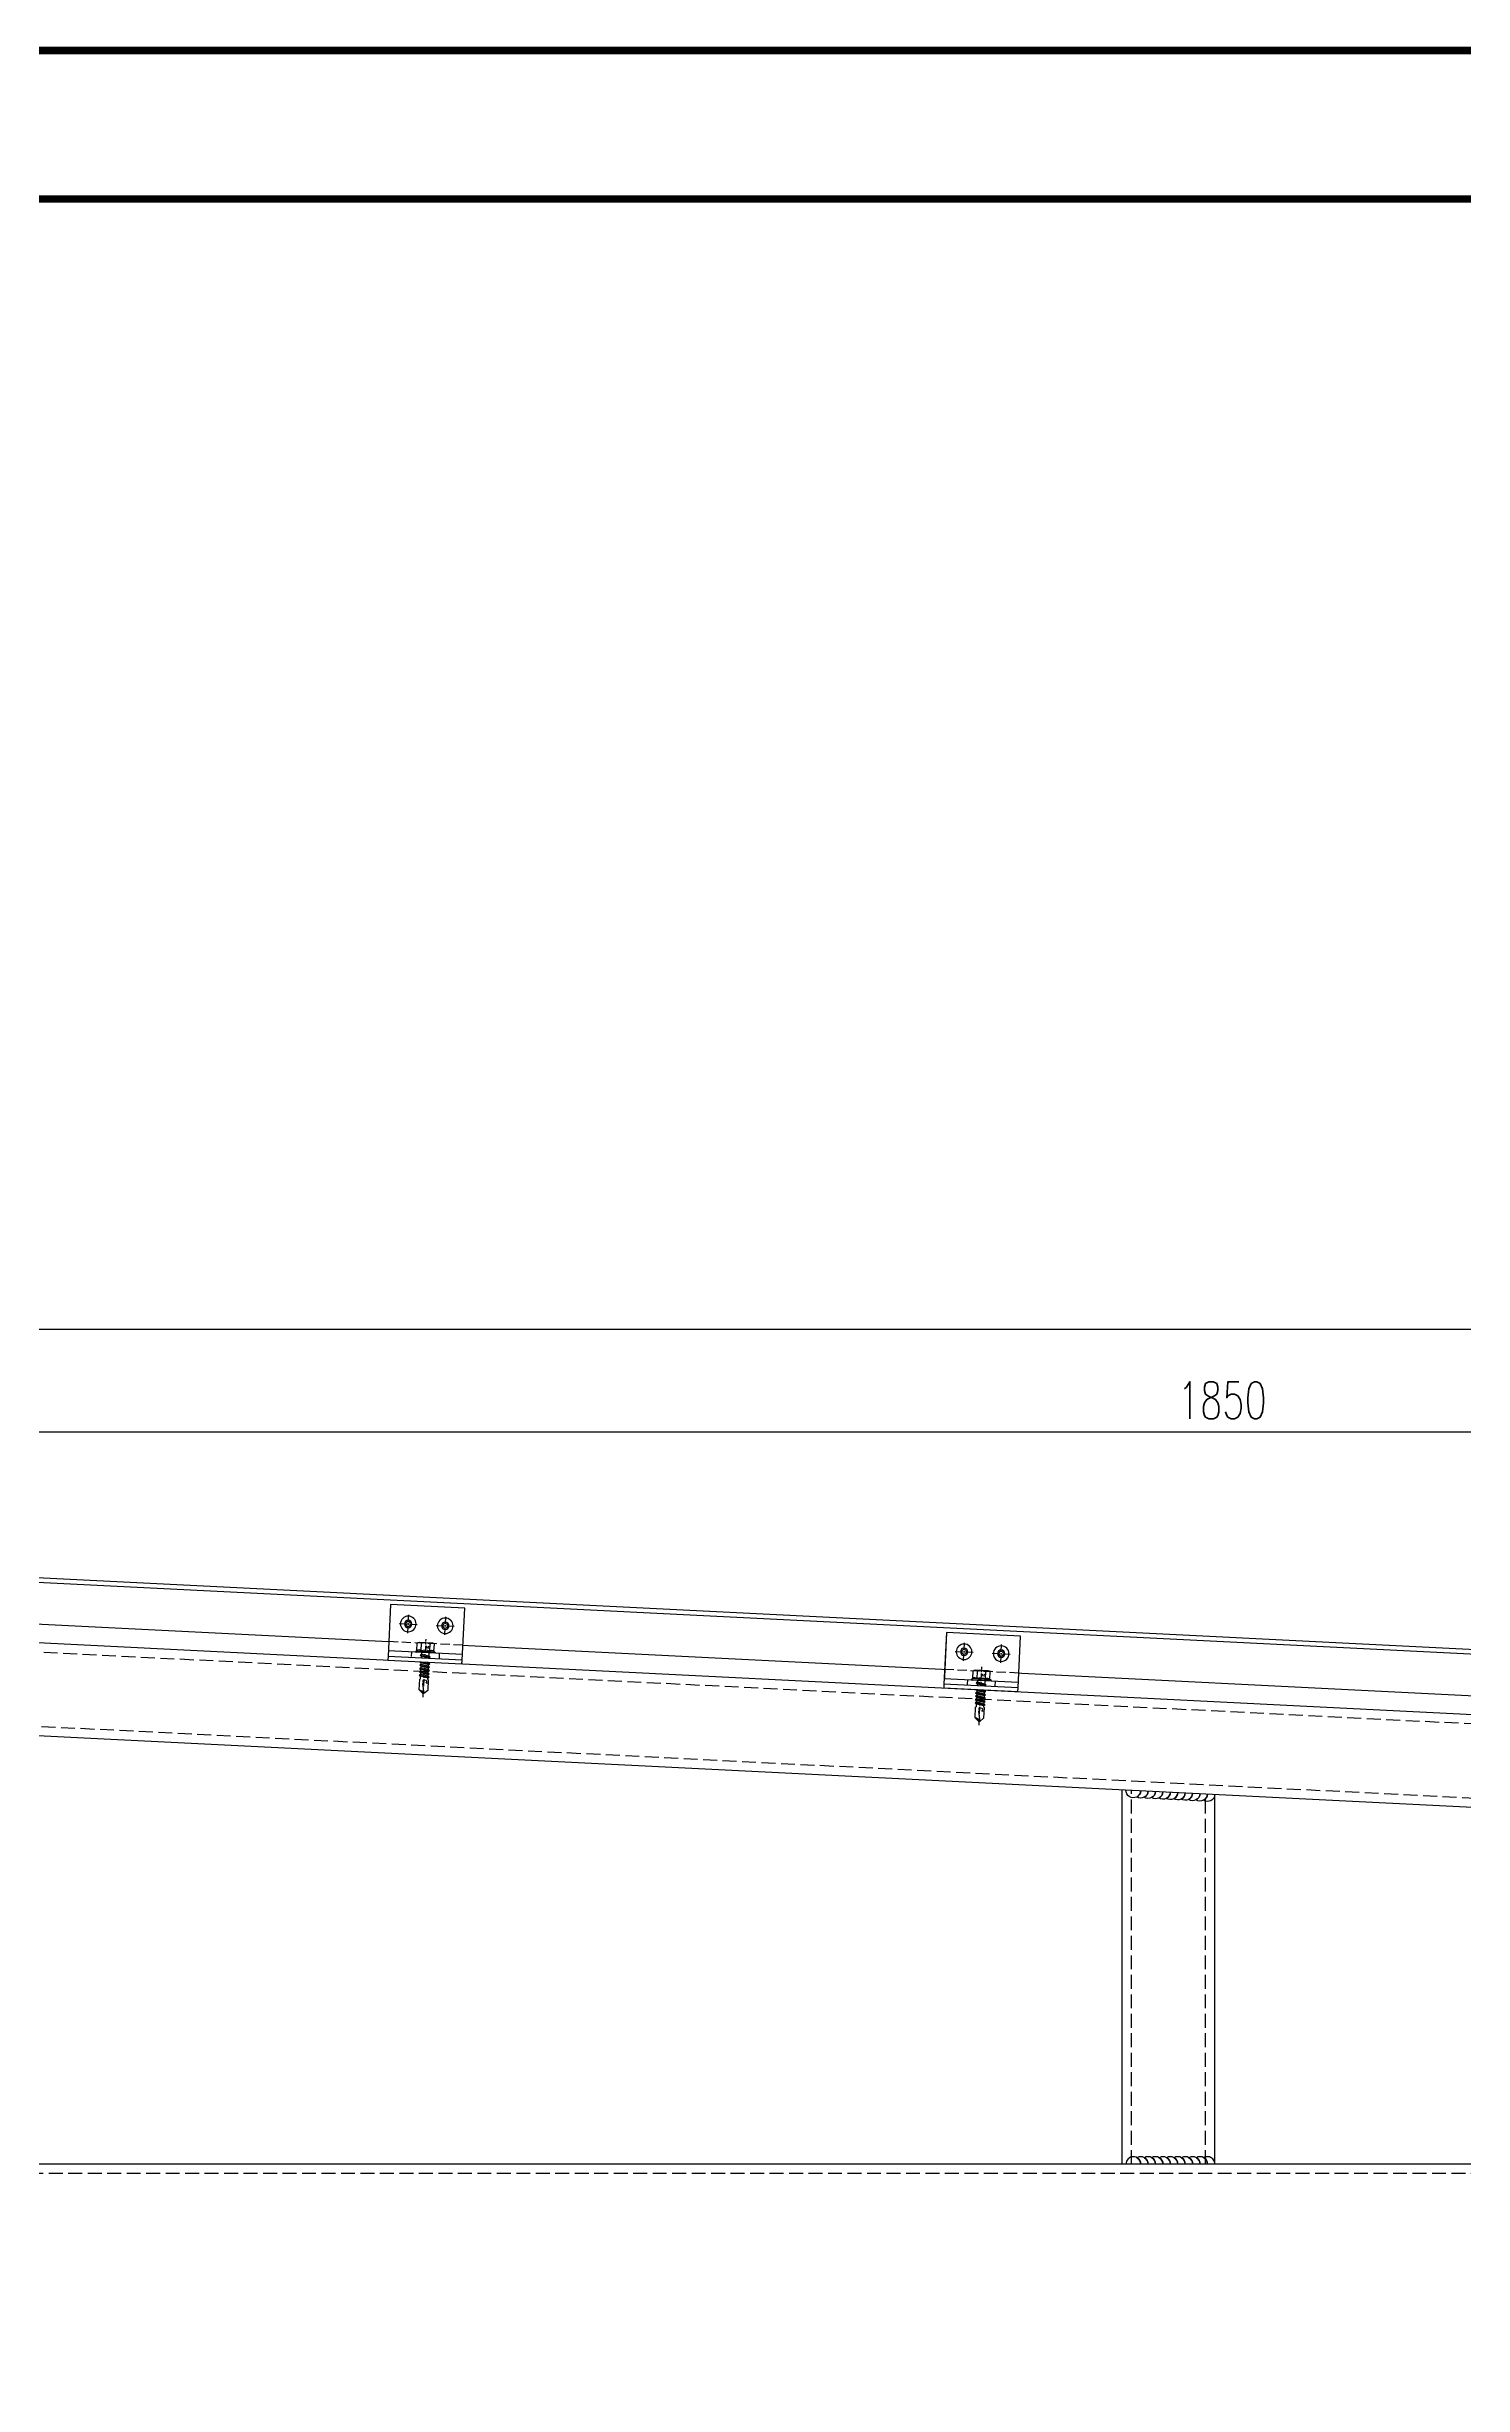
# Model space of a CAD drawing. Extents: x -202236 to 1002404, y -663931 to 1550022.
# Drawn here: x 1841 to 2605, y -355342 to -354082 of the extents above; entities that cross this region are included whole.
import ezdxf
from ezdxf.enums import TextEntityAlignment as Align
from ezdxf.xclip import XClip

# ---------------------------------------------------------------- set-up
doc = ezdxf.new("R2010")
doc.units = 0
for name, pattern in [('CENTER', [2, 1.25, -0.25, 0.25, -0.25]), ('ZN-CENTER', [2, 1.25, -0.25, 0.25, -0.25]), ('ZN-DASH', [0.35, 0.25, -0.1])]:
    doc.linetypes.add(name, pattern=pattern)
for name, color, linetype in [('!ZN1-填充-8', 8, 'Continuous'), ('!ZN3-铝板幕墙-3', 3, 'Continuous'), ('!ZN4-辅助材料-1', 1, 'Continuous'), ('!ZN4-配件-11', 11, 'Continuous'), ('!ZN5-钢材投影-40', 40, 'Continuous'), ('!ZN5-铝材投影-112', 112, 'Continuous'), ('!ZN6-虚线-8', 8, 'ZN-DASH'), ('0-cxFrame', 155, 'Continuous'), ('A-AXIS-D', 1, 'Continuous'), ('DIM', 173, 'Continuous'), ('焊缝', 8, 'Continuous')]:
    doc.layers.add(name, color=color, linetype=linetype)
doc.layers.add('0-cxText', color=131, linetype='Continuous', lineweight=25)
doc.styles.add('cx_tuming', font='simhei.ttf')
doc.styles.add('cx_tuqian1', font='')
doc.styles.add('DHTEXT-1', font='ROMANS.shx', dxfattribs={"width": 0.7, "bigfont": 'CHINESE.shx'})
doc.styles.add('黑体', font='simhei.ttf', dxfattribs={"height": 12})
doc.styles.get('cx_tuqian1').set_extended_font_data('SimSun')
doc.dimstyles.new('ZN8', dxfattribs={"dimscale": 8, "dimtxt": 2.5, "dimasz": 1.5, "dimexe": 1, "dimexo": 2, "dimgap": 0.9, "dimtad": 1, "dimdec": 0, "dimdsep": 46, "dimtxsty": 'DHTEXT-1', "dimblk": 'ARCHTICK', "dimcen": 2.5, "dimclrd": 173, "dimclre": 173, "dimclrt": 7, "dimazin": 2, "dimtfac": 1, "dimtix": 1, "dimtmove": 2, "dimatfit": 3, "dimfxl": 0, "dimarcsym": 0})

# ---------------------------------------------------------------- blocks, each defined once
blk = doc.blocks.new('*U188')
at = {"color": 0, "linetype": 'ZN-CENTER', "ltscale": 3}
blk.add_line((24, 0), (-7.3, 0), dxfattribs=at)
at = {"ltscale": 10}
for p, q in [((-5.4, -3.5), (-5.4, 3.5)), ((-1, 4.6), (-4.9, 4.6)), ((-1, 2.3), (-4.9, 2.3)), ((-0.6, -5.1), (-0.6, 5.1)), ((-0.2, 5.5), (0, 4.8)), ((0, -4.8), (0, 4.8)), ((0, 2.1), (14.3, 2.1)), ((1.4, 2.7), (2.2, -2.7)), ((3.2, 2.7), (4, -2.7)), ((5, 2.7), (5.8, -2.7)), ((6.8, 2.7), (7.6, -2.7)), ((8.6, 2.7), (9.4, -2.7)), ((10.4, 2.7), (11.2, -2.7)), ((12.2, 2.7), (13, -2.7)), ((-1, -2.3), (-4.9, -2.3)), ((-1, -4.6), (-4.9, -4.6)), ((-0.2, -5.5), (0, -4.8)), ((14.3, -2.1), (0, -2.1))]:
    blk.add_line(p, q, dxfattribs=at)
for points in [[(1.8, -2.1), (1, 2.1), (1.4, 2.7), (1.8, 2.1), (2.6, -2.1), (2.2, -2.7)], [(3.6, -2.1), (2.8, 2.1), (3.2, 2.7), (3.6, 2.1), (4.4, -2.1), (4, -2.7)], [(5.4, -2.1), (4.6, 2.1), (5, 2.7), (5.4, 2.1), (6.2, -2.1), (5.8, -2.7)], [(7.2, -2.1), (6.4, 2.1), (6.8, 2.7), (7.2, 2.1), (8, -2.1), (7.6, -2.7)], [(9, -2.1), (8.2, 2.1), (8.6, 2.7), (9, 2.1), (9.8, -2.1), (9.4, -2.7)], [(10.8, -2.1), (10, 2.1), (10.4, 2.7), (10.8, 2.1), (11.6, -2.1), (11.2, -2.7)], [(12.6, -2.1), (11.8, 2.1), (12.2, 2.7), (12.6, 2.1), (13.4, -2.1), (13, -2.7)]]:
    blk.add_lwpolyline(points, close=True, dxfattribs=at)
for points in [[(14.3, -2.1, -0.414214), (14.4, -2.2), (14.4, -2.3), (20.2, -2.3), (22, -0.3), (22, 0.3), (20.2, 2.3), (14.4, 2.3), (14.4, 2.2, -0.414214), (14.3, 2.1)], [(16.5, -2.3), (16.4, -1.2), (15.8, -1.5, -0.530462), (15, -1.2), (14.8, 0.1, -0.651316), (15.5, 0.5), (16, 0.2), (16.8, 0.7), (22, -0.3, -0.201226), (20.2, 2.3)]]:
    blk.add_lwpolyline(points, format="xyb", dxfattribs=at)
for centre, radius, start, end in [((-3.9, 3.5), 1.58, 133.1736, 226.8264), ((0.1, 0), 5.58, 155.5673, 204.4327), ((0.1, 3.5), 1.58, 133.1736, 226.8264), ((4.1, 0), 5.58, 155.5673, 204.4327), ((7.5, -2.9), 11.3, 132.4922, 138.6064), ((-3.9, -3.5), 1.58, 133.1736, 226.8264), ((0.1, -3.5), 1.58, 133.1736, 226.8264), ((7.5, 2.9), 11.3, 221.3936, 227.5078)]:
    blk.add_arc(centre, radius, start, end, dxfattribs=at)
at = {"layer": 'Defpoints', "color": 0, "ltscale": 10, "style": 'DHTEXT-1', "width": 0.7}
blk.add_text('5.5', height=1, rotation=90, dxfattribs=at).set_placement((-2.5, -0.9), align=Align.CENTER)
blk = doc.blocks.new('*U191')
at = {"color": 0, "linetype": 'CENTER', "ltscale": 3}
for p, q in [((4.9, 0), (-4.9, 0)), ((0, 4.9), (0, -4.9))]:
    blk.add_line(p, q, dxfattribs=at)
at = {"linetype": 'ByBlock', "ltscale": 10}
for radius in [4.2, 2, 1.23]:
    blk.add_circle((0, 0), radius, dxfattribs=at)
blk = doc.blocks.new('*U200')
at = {"ltscale": 0.125}
blk.add_wipeout([(-20, -30), (20, -30), (20, -5), (-20, -5)], dxfattribs=at).dxf.layer = '!ZN6-虚线-8'
at = {"layer": '!ZN1-填充-8'}
h = blk.add_hatch(dxfattribs=at)
h.set_pattern_fill('NET3', color=256, scale=0.75, angle=180, style=0)
h.set_pattern_definition([(180, (-1731.706, 294.7402), (-3e-16, -2.38125), []), (240, (-1731.706, 294.7402), (2.062223, -1.190625), []), (300, (-1731.706, 294.7402), (2.062223, 1.190625), [])])
h.paths.add_polyline_path([(20, 0), (-20, 0), (-20, -2), (20, -2)])
at = {"layer": '!ZN5-铝材投影-112'}
blk.add_lwpolyline([(20, -2), (-20, -2), (-20, -30), (20, -30)], close=True, dxfattribs=at)
at = {"layer": '!ZN6-虚线-8', "color": 8, "linetype": 'ZN-DASH', "ltscale": 20}
blk.add_line((-20, -10), (20, -10), dxfattribs=at)
at = {"layer": '!ZN6-虚线-8', "linetype": 'ZN-DASH', "ltscale": 10}
for p, q in [((-7.5, -5), (-7.5, -2)), ((7.5, -5), (7.5, -2))]:
    blk.add_line(p, q, dxfattribs=at)
at = {"layer": '!ZN4-配件-11', "color": 1, "xscale": -1, "rotation": 270}
for name, p in [('*U188', (0, -5)), ('*U191', (-10, -20)), ('*U191', (10, -20))]:
    blk.add_blockref(name, p, dxfattribs=at)
at = {"ltscale": 0.25}
blk.add_wipeout([(20, 0), (20, -2), (-20, -2), (-20, 0)], dxfattribs=at).dxf.layer = '!ZN4-辅助材料-1'
at = {"layer": '!ZN4-辅助材料-1'}
blk.add_lwpolyline([(20, 0), (-20, 0), (-20, -2), (20, -2)], close=True, dxfattribs=at)
at = {"layer": '!ZN5-铝材投影-112', "ltscale": 0.25}
blk.add_line((-20, -5), (20, -5), dxfattribs=at)
blk = doc.blocks.new('20250913160558')
at = {"layer": '!ZN3-铝板幕墙-3'}
for points in [[(-2300, -1430), (-2721, -832.1, -0.624182), (-2582, -580.5), (50, -712.1), (50, -852.1)], [(-2297.5, -1429.2), (-2719, -830.7, -0.624176), (-2582.1, -583), (47.5, -714.5), (47.5, -849.6)], [(-261.9, -1405), (-2287, -1405), (-2700.5, -817.8, -0.624113), (-2583.2, -605.5), (25, -735.9), (25, -827.1), (-36.7, -827.1)]]:
    blk.add_lwpolyline(points, format="xyb", dxfattribs=at)
at = {"layer": '!ZN5-钢材投影-40'}
for p, q in [((-2602.2, -614.5), (-277.5, -730.8)), ((-2603.5, -664.5), (-280, -780.7)), ((-1329, -930), (-1329, -728.3)), ((-1279, -930), (-1279, -730.8)), ((-262, -930), (-2609.3, -930))]:
    blk.add_line(p, q, dxfattribs=at)
at = {"layer": '!ZN6-虚线-8', "ltscale": 30}
for p, q in [((-2602.4, -619.5), (-277.8, -735.8)), ((-2603.5, -659.5), (-279.8, -775.7)), ((-1324, -930), (-1324, -728.5)), ((-1284, -930), (-1284, -730.5)), ((-262, -935), (-2605.8, -935))]:
    blk.add_line(p, q, dxfattribs=at)
at = {"layer": '焊缝', "ltscale": 800}
for points in [[(-1279, -730.8, -0.57735), (-1285.2, -733.9, 0.267949), (-1283, -730.6, -0.57735), (-1289.2, -733.7, 0.267949), (-1287, -730.4, -0.57735), (-1293.2, -733.5, 0.267949), (-1291, -730.2, -0.57735), (-1297.2, -733.3, 0.267949), (-1295, -730, -0.57735), (-1301.2, -733.1, 0.267949), (-1299, -729.8, -0.57735), (-1305.2, -732.9, 0.267949), (-1303, -729.6, -0.57735), (-1309.2, -732.7, 0.267949), (-1307, -729.4, -0.57735), (-1313.1, -732.5, 0.267949), (-1311, -729.2, -0.57735), (-1317.1, -732.3, 0.267949), (-1315, -729, -0.57735), (-1321.1, -732.1, 0.267949), (-1319, -728.8, -1), (-1327, -728.4, -1)], [(-1279, -930, 0.57735), (-1285, -926.5, -0.267949), (-1283, -930, 0.57735), (-1289, -926.5, -0.267949), (-1287, -930, 0.57735), (-1293, -926.5, -0.267949), (-1291, -930, 0.57735), (-1297, -926.5, -0.267949), (-1295, -930, 0.57735), (-1301, -926.5, -0.267949), (-1299, -930, 0.57735), (-1305, -926.5, -0.267949), (-1303, -930, 0.57735), (-1309, -926.5, -0.267949), (-1307, -930, 0.57735), (-1313, -926.5, -0.267949), (-1311, -930, 0.57735), (-1317, -926.5, -0.267949), (-1315, -930, 0.57735), (-1321, -926.5, -0.267949), (-1319, -930, 1), (-1327, -930, 1)]]:
    blk.add_lwpolyline(points, format="xyb", dxfattribs=at)
at = {"rotation": 177.1375947739551}
for p in [(-1704.8, -659.4), (-1405.2, -674.4)]:
    blk.add_blockref('*U200', p, dxfattribs=at)
blk = doc.blocks.new('TK22.A2 L(Dragon)')
at = {"layer": '0-cxFrame', "color": 7, "const_width": 0.5}
blk.add_lwpolyline([(0, 0), (-594, 0), (-594, 420), (0, 420)], close=True, dxfattribs=at)
at = {"layer": '0-cxFrame', "const_width": 0.5}
blk.add_lwpolyline([(-80, 10), (-574, 10), (-574, 410), (-80, 410)], close=True, dxfattribs=at)
at = {"style": '黑体', "flags": 4}
blk.add_attdef('图幅', text='', height=3.3, dxfattribs=at).set_placement((-40, 3), align=Align.RIGHT)
at = {"layer": '0-cxText', "flags": 4}
for tag, height, style, p in [('建设单位', 3.5, 'cx_tuming', (-45, 240)), ('项目名称', 3.5, 'cx_tuming', (-45, 210)), ('子项名称', 3.5, 'cx_tuming', (-45, 180)), ('工程编号', 3.3, 'cx_tuqian1', (-35, 165)), ('图名1', 3.5, 'cx_tuming', (-45, 87)), ('图名2', 3.5, 'cx_tuming', (-45, 79)), ('图名3', 3.5, 'cx_tuming', (-45, 71)), ('出图日期', 3.3, 'cx_tuqian1', (-39, 60)), ('专业', 3.3, 'cx_tuqian1', (-55, 52)), ('图号', 3.3, 'cx_tuqian1', (-55, 44)), ('版次', 3.3, 'cx_tuqian1', (-20, 44))]:
    blk.add_attdef(tag, text='', height=height, dxfattribs=dict(at, style=style)).set_placement(p, align=Align.MIDDLE)
at = {"layer": 'Defpoints', "color": 6, "flags": 4}
for tag, height, style, p in [('tufu', 3.3, '黑体', (-12, 12)), ('dwfname', 4, 'cx_tuqian1', (-80, 3))]:
    blk.add_attdef(tag, text='', height=height, dxfattribs=dict(at, style=style)).set_placement(p, align=Align.RIGHT)
blk = doc.blocks.new('_ArchTick')
at = {"color": 0, "linetype": 'ByBlock', "const_width": 0.4}
blk.add_lwpolyline([(-0.5, -0.5), (0.5, 0.5)], dxfattribs=at)
blk = doc.blocks.new('*D616')
at = {"layer": 'Defpoints', "color": 0, "ltscale": 80, "transparency": 16777216}
for p in [(1550, -354828.6), (1550, -354892.6), (3400, -354985.1)]:
    blk.add_point(p, dxfattribs=at)
at = {"layer": 'DIM', "color": 173, "linetype": 'ByBlock', "lineweight": -2, "ltscale": 80, "transparency": 16777216}
for p, q in [((1550, -354876.6), (1550, -354820.6)), ((3400, -354828.6), (1550, -354828.6)), ((3400, -354969.1), (3400, -354820.6))]:
    blk.add_line(p, q, dxfattribs=at)
at = {"layer": 'DIM', "color": 173, "lineweight": -2, "ltscale": 80, "transparency": 16777216, "xscale": 12, "yscale": 12, "zscale": 12, "rotation": 180}
blk.add_blockref('_ArchTick', (1550, -354828.6), dxfattribs=at)
at = {"layer": 'DIM', "color": 173, "lineweight": -2, "ltscale": 80, "transparency": 16777216, "xscale": 12, "yscale": 12, "zscale": 12}
blk.add_blockref('_ArchTick', (3400, -354828.6), dxfattribs=at)
at = {"layer": 'DIM', "color": 7, "ltscale": 80, "transparency": 16777216, "insert": (2475, -354811.4), "char_height": 20, "attachment_point": 5, "style": 'DHTEXT-1'}
blk.add_mtext('1850', dxfattribs=at)

msp = doc.modelspace()

# ---------------------------------------------------------------- block references
at = {"layer": 'A-AXIS-D', "ltscale": 800}
ref = msp.add_blockref('20250913160558', (3750.04, -354292.96), dxfattribs=at)
XClip(ref).set_block_clipping_path([(-2848.9100465747, -1919.0500795366), (112.6640573433, -480.3511203164)])

# ---------------------------------------------------------------- next in the draw order: block references
at = {"layer": '0-cxFrame', "xscale": 8, "yscale": 8, "zscale": 8}
msp.add_blockref('TK22.A2 L(Dragon)', (4686.2, -357444.07), dxfattribs=at)

# ---------------------------------------------------------------- next in the draw order: dimensions: what is measured, and where the dimension line sits
at = {"layer": 'DIM', "ltscale": 80}
dim = msp.add_linear_dim(base=(1550.04, -354828.59), p1=(3400.04, -354985.07), p2=(1550.04, -354892.57), dimstyle='ZN8', dxfattribs=at)
dim.commit()
dim.dimension.update_dxf_attribs({"geometry": '*D616', "text_midpoint": (2475.04, -354811.39)})

doc.saveas('drawing.dxf')
